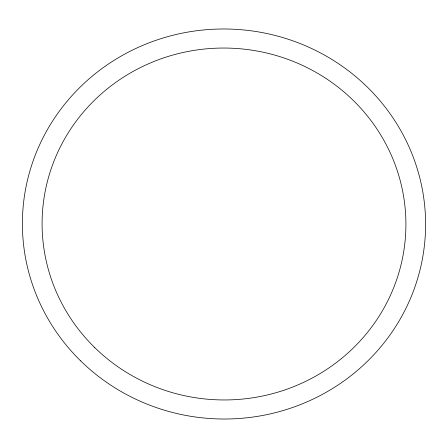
<?xml version="1.0" encoding="UTF-8"?>
<svg xmlns="http://www.w3.org/2000/svg" width="448" height="448" viewBox="0 0 448 448"><rect width="100%" height="100%" fill="white"/><g stroke="black" fill="none" stroke-linecap="round" stroke-linejoin="round"><path stroke-width="0.67" d="M80.573 360.808A201.606 195.009 1.5 0 0 418.41 275.951A201.606 195.009 1.5 0 0 173.012 35.241A201.606 195.009 1.5 0 0 80.573 360.808M94.584 347.441A181.916 175.958 1.5 0 0 399.42 270.878A181.916 175.958 1.5 0 0 177.996 53.682A181.916 175.958 1.5 0 0 94.584 347.441"/></g></svg>
